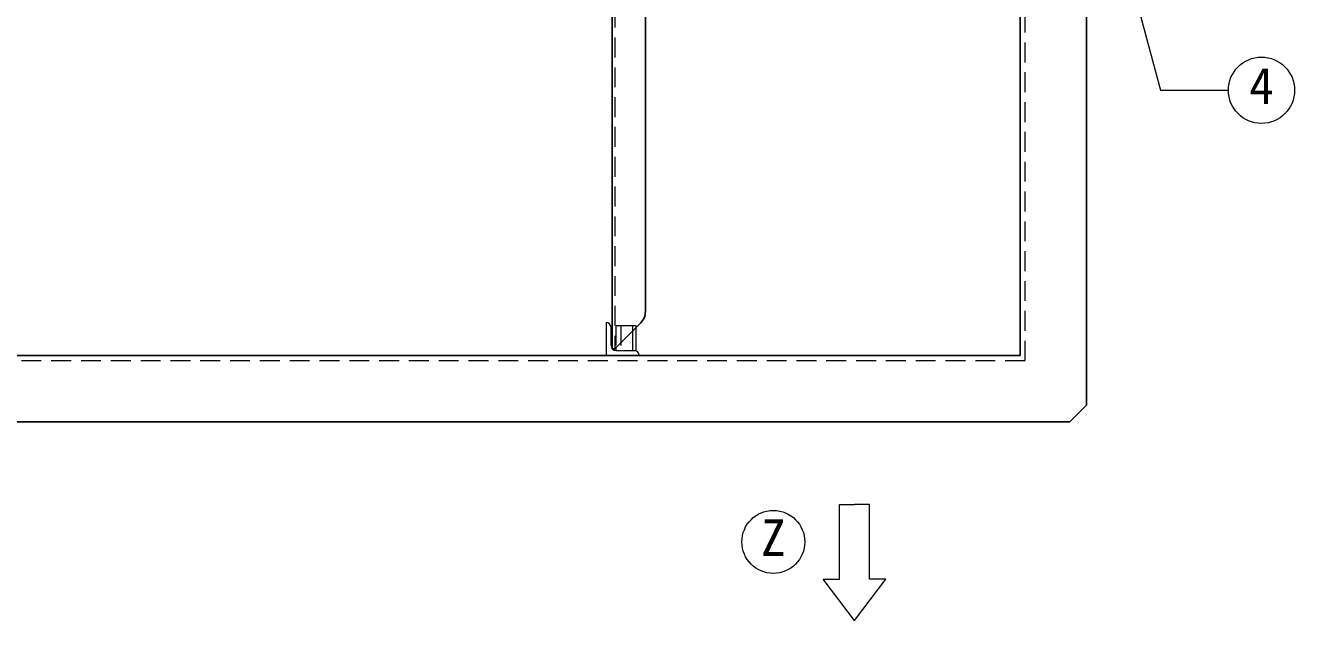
# Model space of a CAD drawing. Units: millimetres at full size, sheet at 1:10; details may follow other scales. Extents: x -2125 to 1925, y -1405 to 1405.
# Drawn here: x -198 to 568, y 335 to 694 of the extents above; entities that cross this region are included whole.
import ezdxf
from ezdxf.enums import TextEntityAlignment as Align

# ---------------------------------------------------------------- set-up
doc = ezdxf.new("R2010")
doc.units = ezdxf.units.MM
doc.header["$LTSCALE"] = 10
doc.linetypes.add('DASHED1', pattern=[1.8, 1.2, -0.6])
doc.layers.add('0-A', color=4, linetype='Continuous', lineweight=9)
doc.styles.add('ＭＳ ゴシック', font='')
doc.styles.get('ＭＳ ゴシック').set_extended_font_data('MS Gothic')

msp = doc.modelspace()

# ---------------------------------------------------------------- linework, layer by layer
at = {"layer": '0-A', "color": 5, "lineweight": 25}
for p, q in [((155.95, 499.03), (155.95, 795.02)), ((175.95, 795.02), (175.95, 521.68)), ((402.2, 795.02), (402.2, 495.02)), ((442.2, 795.02), (442.2, 465.02)), ((157.45, 499.03), (173.02, 514.61)), ((157.45, 499.03), (155.95, 499.03)), ((402.2, 495.02), (-1097.8, 495.02)), ((442.2, 465.02), (432.2, 455.02)), ((432.2, 455.02), (-1127.8, 455.02))]:
    msp.add_line(p, q, dxfattribs=at)
at = {"layer": '0-A', "color": 7, "linetype": 'DASHED1', "lineweight": 18}
for p, q in [((157.45, 795.02), (157.45, 499.03)), ((405.2, 492.02), (405.2, 795.02)), ((-1100.8, 492.02), (405.2, 492.02))]:
    msp.add_line(p, q, dxfattribs=at)
at = {"layer": '0-A', "color": 7, "lineweight": 18}
for p, q in [((152.2, 515.02), (152.2, 495.02)), ((155.2, 501.02), (155.2, 512.02)), ((168.2, 509.78), (168.2, 498.02)), ((170.36, 498.02), (170.36, 511.94)), ((158.2, 499.78), (158.2, 498.02)), ((158.2, 498.02), (170.36, 498.02))]:
    msp.add_line(p, q, dxfattribs=at)
at = {"layer": '0-A', "linetype": 'DASHED1'}
for p, q in [((161.2, 513.02), (161.2, 498.02)), ((168.2, 513.02), (168.2, 509.78))]:
    msp.add_line(p, q, dxfattribs=at)
at = {"layer": '0-A'}
for p, q in [((283.2, 360.02), (293.2, 360.02)), ((302.2, 335.02), (283.2, 360.02)), ((302.2, 335.02), (321.2, 360.02)), ((321.2, 360.02), (311.2, 360.02))]:
    msp.add_line(p, q, dxfattribs=at)
at = {"layer": '0-A', "color": 7, "lineweight": 18}
msp.add_lwpolyline([(463.31, 743.56), (486.98, 655.22), (527.96, 655.22)], dxfattribs=at)
at = {"layer": '0-A', "linetype": 'DASHED1'}
msp.add_lwpolyline([(170.36, 511.94), (170.36, 513.02), (158.2, 513.02), (158.2, 499.78)], dxfattribs=at)
at = {"layer": '0-A'}
for points in [[(293.2, 360.02), (293.2, 405.02), (302.2, 405.02)], [(311.2, 360.02), (311.2, 405.02), (302.2, 405.02)]]:
    msp.add_lwpolyline(points, dxfattribs=at)
at = {"layer": '0-A', "color": 7, "lineweight": 18}
for centre, radius in [((547.96, 655.22), 20), ((253.2, 382.52), 19)]:
    msp.add_circle(centre, radius, dxfattribs=at)
at = {"layer": '0-A', "color": 5, "lineweight": 25}
msp.add_arc((165.95, 521.68), 10, 315, 360, dxfattribs=at)
at = {"layer": '0-A', "color": 7, "lineweight": 18}
for centre, start, end in [((152.2, 512.02), 0, 90), ((158.2, 501.02), 180, 270), ((169.2, 495.02), 0, 90)]:
    msp.add_arc(centre, 3, start, end, dxfattribs=at)

# ---------------------------------------------------------------- texts
at = {"layer": '0-A', "color": 7, "style": 'ＭＳ ゴシック'}
for s, p in [('4', (540.46, 640.22)), ('Z', (245.7, 367.52))]:
    msp.add_text(s, height=21.99, dxfattribs=at).set_placement(p, align=Align.BOTTOM_LEFT)

doc.saveas('drawing.dxf')
